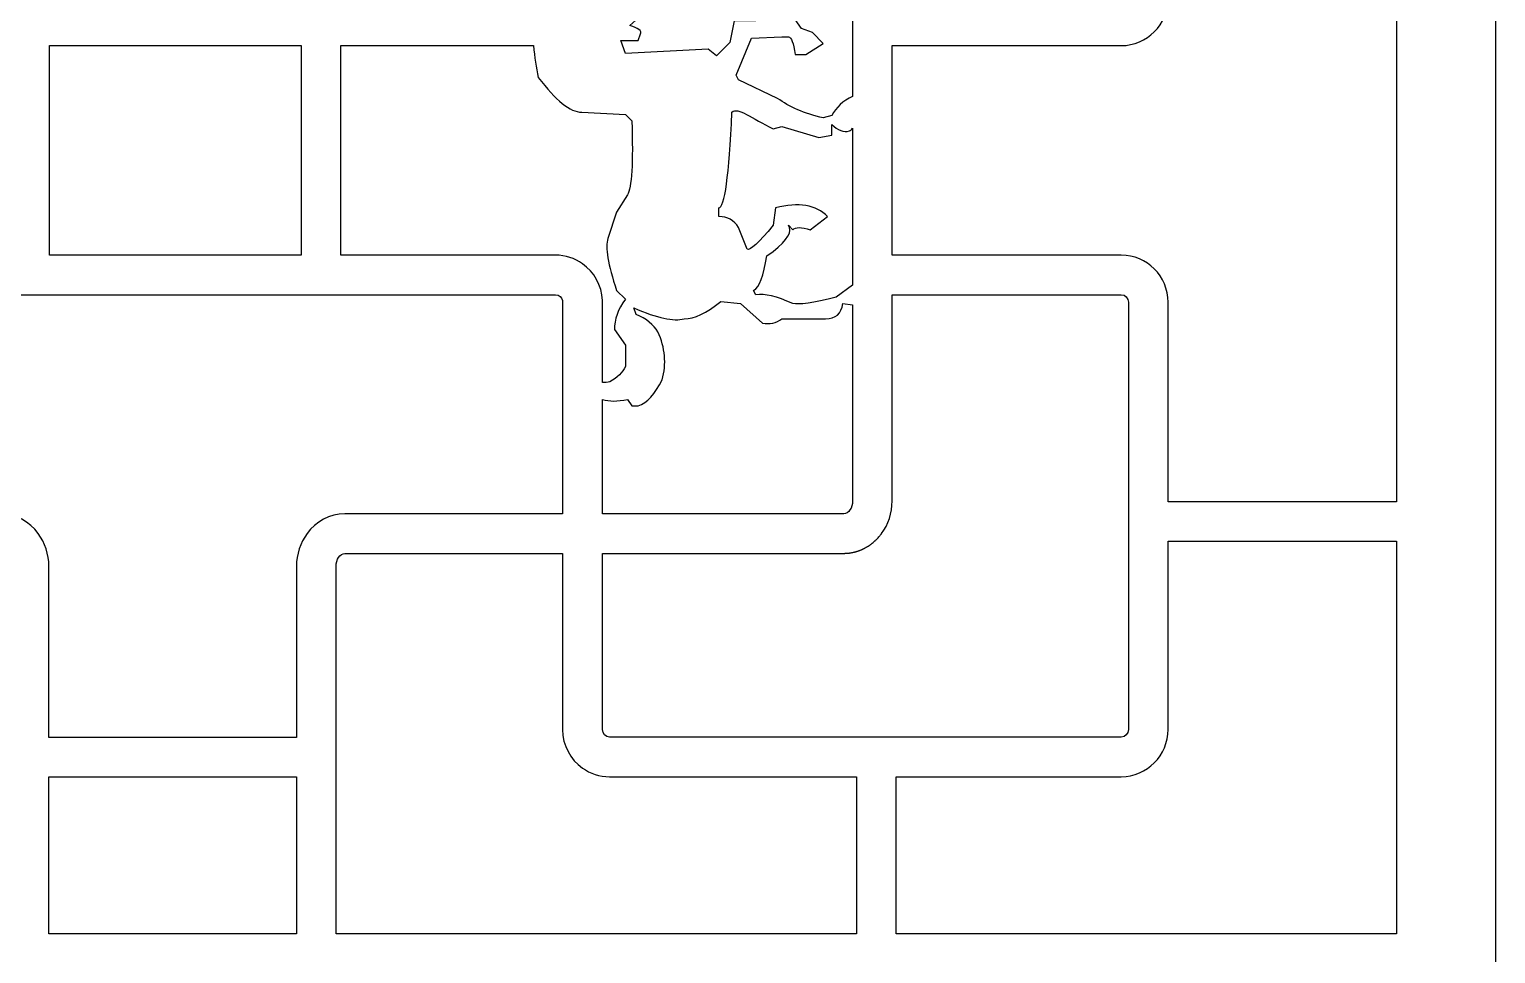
# Model space of a CAD drawing. Header units: centimetres. Extents: x -9.6 to 1.4, y -6.1 to 11.9.
# Drawn here: x -1.2 to 1.449, y 5.876 to 7.547 of the extents above; entities that cross this region are included whole.
import ezdxf

# ---------------------------------------------------------------- set-up
doc = ezdxf.new("R2010")
doc.units = ezdxf.units.CM
doc.header["$MEASUREMENT"] = 0
doc.layers.add('layer 1', color=7, linetype='Continuous')

msp = doc.modelspace()

# ---------------------------------------------------------------- linework, layer by layer
at = {"layer": 'layer 1', "color": 242}
for points, knots in [([(-3.3283, -6.05124), (-3.3283, -6.05124), (-3.3283, 11.92325), (-3.3283, 11.92325), (-3.3283, 11.92325), (-3.3283, 11.92325), (1.44897, 11.92325), (1.44897, 11.92325), (1.44897, 11.92325), (1.44897, 11.92325), (1.44897, -6.05124), (1.44897, -6.05124), (1.44897, -6.05124), (1.44897, -6.05124), (-3.3283, -6.05124), (-3.3283, -6.05124)], [0, 0, 0, 0, 0.2, 0.2, 0.2, 0.2, 0.4, 0.4, 0.4, 0.4, 0.6, 0.6, 0.6, 0.6, 1, 1, 1, 1]), ([(-0.16574, 7.59049), (-0.16574, 7.59049), (-0.1275, 7.59371), (-0.1275, 7.59371), (-0.1275, 7.59371), (-0.1275, 7.59371), (-0.09219, 7.58575), (-0.09219, 7.58575), (-0.09219, 7.58575), (-0.09219, 7.58575), (-0.08808, 7.57792), (-0.08808, 7.57792), (-0.08808, 7.57792), (-0.08808, 7.57792), (-0.11556, 7.55417), (-0.11556, 7.55417), (-0.11556, 7.55417), (-0.10002, 7.54916), (-0.09348, 7.54402), (-0.09591, 7.53876), (-0.09591, 7.53876), (-0.09591, 7.53876), (-0.10015, 7.52669), (-0.10015, 7.52669), (-0.10015, 7.52669), (-0.10015, 7.52669), (-0.13135, 7.52669), (-0.13135, 7.52669), (-0.13135, 7.52669), (-0.13135, 7.52669), (-0.12339, 7.50332), (-0.12339, 7.50332), (-0.12339, 7.50332), (-0.12339, 7.50332), (0.02594, 7.51128), (0.02594, 7.51128), (0.02594, 7.51128), (0.02594, 7.51128), (0.04134, 7.49921), (0.04134, 7.49921), (0.04134, 7.49921), (0.04134, 7.49921), (0.0651, 7.52297), (0.0651, 7.52297), (0.0651, 7.52297), (0.0651, 7.52297), (0.07293, 7.56213), (0.07293, 7.56213), (0.07293, 7.56213), (0.07293, 7.56213), (0.11248, 7.56213), (0.11248, 7.56213), (0.11248, 7.56213), (0.11248, 7.56213), (0.1831, 7.56451), (0.1831, 7.56451), (0.1831, 7.56451), (0.1831, 7.56451), (0.19478, 7.54871), (0.19478, 7.54871), (0.19478, 7.54871), (0.19478, 7.54871), (0.21443, 7.54114), (0.21443, 7.54114), (0.21443, 7.54114), (0.21443, 7.54114), (0.23394, 7.52124), (0.23394, 7.52124), (0.23394, 7.52124), (0.23394, 7.52124), (0.20274, 7.50159), (0.20274, 7.50159), (0.20274, 7.50159), (0.20274, 7.50159), (0.1831, 7.50159), (0.1831, 7.50159), (0.1831, 7.50159), (0.1804, 7.52265), (0.17642, 7.53318), (0.17115, 7.53318), (0.17115, 7.53318), (0.17115, 7.53318), (0.15947, 7.53318), (0.15947, 7.53318), (0.15947, 7.53318), (0.15947, 7.53318), (0.10452, 7.5308), (0.10452, 7.5308), (0.10452, 7.5308), (0.10452, 7.5308), (0.07704, 7.4639), (0.07704, 7.4639), (0.07704, 7.4639), (0.07704, 7.4639), (0.08089, 7.45594), (0.08089, 7.45594), (0.08089, 7.45594), (0.08089, 7.45594), (0.15151, 7.42224), (0.15151, 7.42224), (0.15151, 7.42224), (0.17257, 7.4067), (0.20004, 7.39489), (0.23394, 7.38693), (0.23394, 7.38693), (0.23394, 7.38693), (0.24973, 7.39103), (0.24973, 7.39103), (0.24973, 7.39103), (0.25748, 7.40616), (0.26982, 7.41763), (0.28697, 7.42545), (0.28697, 7.42545), (0.28697, 7.42545), (0.28697, 7.92558), (0.28697, 7.92558), (0.28697, 7.92558), (0.28697, 7.9384), (0.27992, 7.94889), (0.27131, 7.94889), (0.27131, 7.94889), (0.27131, 7.94889), (-0.16485, 7.94889), (-0.16485, 7.94889), (-0.16485, 7.94889), (-0.16485, 7.94889), (-0.16485, 7.78282), (-0.16485, 7.78282), (-0.16485, 7.78282), (-0.16485, 7.78282), (-0.1649, 7.78282), (-0.1649, 7.78282), (-0.1649, 7.78282), (-0.1649, 7.78282), (-0.1649, 7.60291), (-0.1649, 7.60291), (-0.1649, 7.60291), (-0.1649, 7.60191), (-0.16492, 7.60091), (-0.16496, 7.59992), (-0.16496, 7.59992), (-0.16496, 7.59992), (-0.1649, 7.59966), (-0.1649, 7.59966), (-0.1649, 7.59966), (-0.16502, 7.59656), (-0.1653, 7.5935), (-0.16574, 7.59049)], [0, 0, 0, 0, 0.0263158, 0.0263158, 0.0263158, 0.0263158, 0.0526316, 0.0526316, 0.0526316, 0.0526316, 0.0789474, 0.0789474, 0.0789474, 0.0789474, 0.1052632, 0.1052632, 0.1052632, 0.1052632, 0.1315789, 0.1315789, 0.1315789, 0.1315789, 0.1578947, 0.1578947, 0.1578947, 0.1578947, 0.1842105, 0.1842105, 0.1842105, 0.1842105, 0.2105263, 0.2105263, 0.2105263, 0.2105263, 0.2368421, 0.2368421, 0.2368421, 0.2368421, 0.2631579, 0.2631579, 0.2631579, 0.2631579, 0.2894737, 0.2894737, 0.2894737, 0.2894737, 0.3157895, 0.3157895, 0.3157895, 0.3157895, 0.3421053, 0.3421053, 0.3421053, 0.3421053, 0.3684211, 0.3684211, 0.3684211, 0.3684211, 0.3947368, 0.3947368, 0.3947368, 0.3947368, 0.4210526, 0.4210526, 0.4210526, 0.4210526, 0.4473684, 0.4473684, 0.4473684, 0.4473684, 0.4736842, 0.4736842, 0.4736842, 0.4736842, 0.5, 0.5, 0.5, 0.5, 0.5263158, 0.5263158, 0.5263158, 0.5263158, 0.5526316, 0.5526316, 0.5526316, 0.5526316, 0.5789474, 0.5789474, 0.5789474, 0.5789474, 0.6052632, 0.6052632, 0.6052632, 0.6052632, 0.6315789, 0.6315789, 0.6315789, 0.6315789, 0.6578947, 0.6578947, 0.6578947, 0.6578947, 0.6842105, 0.6842105, 0.6842105, 0.6842105, 0.7105263, 0.7105263, 0.7105263, 0.7105263, 0.7368421, 0.7368421, 0.7368421, 0.7368421, 0.7631579, 0.7631579, 0.7631579, 0.7631579, 0.7894737, 0.7894737, 0.7894737, 0.7894737, 0.8157895, 0.8157895, 0.8157895, 0.8157895, 0.8421053, 0.8421053, 0.8421053, 0.8421053, 0.8684211, 0.8684211, 0.8684211, 0.8684211, 0.8947368, 0.8947368, 0.8947368, 0.8947368, 0.9210526, 0.9210526, 0.9210526, 0.9210526, 0.9473684, 0.9473684, 0.9473684, 0.9473684, 1, 1, 1, 1]), ([(1.26983, 7.95083), (1.26983, 7.95083), (0.85706, 7.95083), (0.85706, 7.95083), (0.85706, 7.95083), (0.85706, 7.95083), (0.85706, 7.60291), (0.85706, 7.60291), (0.85706, 7.60291), (0.85706, 7.55597), (0.81902, 7.51757), (0.77251, 7.51757), (0.77251, 7.51757), (0.77251, 7.51757), (0.35863, 7.51757), (0.35863, 7.51757), (0.35863, 7.51757), (0.35863, 7.51757), (0.35863, 7.13891), (0.35863, 7.13891), (0.35863, 7.13891), (0.35863, 7.13891), (0.77251, 7.13891), (0.77251, 7.13891), (0.77251, 7.13891), (0.81901, 7.13891), (0.85706, 7.10051), (0.85706, 7.05358), (0.85706, 7.05358), (0.85706, 7.05358), (0.85706, 6.69314), (0.85706, 6.69314), (0.85706, 6.69314), (0.85706, 6.69314), (1.26983, 6.69314), (1.26983, 6.69314), (1.26983, 6.69314), (1.26983, 6.69314), (1.26983, 7.95083), (1.26983, 7.95083)], [0, 0, 0, 0, 0.0909091, 0.0909091, 0.0909091, 0.0909091, 0.1818182, 0.1818182, 0.1818182, 0.1818182, 0.2727273, 0.2727273, 0.2727273, 0.2727273, 0.3636364, 0.3636364, 0.3636364, 0.3636364, 0.4545455, 0.4545455, 0.4545455, 0.4545455, 0.5454545, 0.5454545, 0.5454545, 0.5454545, 0.6363636, 0.6363636, 0.6363636, 0.6363636, 0.7272727, 0.7272727, 0.7272727, 0.7272727, 0.8181818, 0.8181818, 0.8181818, 0.8181818, 1, 1, 1, 1]), ([(-1.16395, 7.51757), (-1.16395, 7.51757), (-1.16395, 7.13891), (-1.16395, 7.13891), (-1.16395, 7.13891), (-1.16395, 7.13891), (-0.70898, 7.13891), (-0.70898, 7.13891), (-0.70898, 7.13891), (-0.70898, 7.13891), (-0.70898, 7.51757), (-0.70898, 7.51757), (-0.70898, 7.51757), (-0.70898, 7.51757), (-1.16395, 7.51757), (-1.16395, 7.51757)], [0, 0, 0, 0, 0.2, 0.2, 0.2, 0.2, 0.4, 0.4, 0.4, 0.4, 0.6, 0.6, 0.6, 0.6, 1, 1, 1, 1]), ([(-0.1649, 6.9084), (-0.16055, 6.90809), (-0.156, 6.90853), (-0.15125, 6.90973), (-0.15125, 6.90973), (-0.1379, 6.91757), (-0.12866, 6.92668), (-0.12339, 6.93721), (-0.12339, 6.93721), (-0.12339, 6.93721), (-0.12339, 6.97637), (-0.12339, 6.97637), (-0.12339, 6.97637), (-0.12339, 6.97637), (-0.14329, 7.00424), (-0.14329, 7.00424), (-0.14329, 7.00424), (-0.14329, 7.02247), (-0.13674, 7.04083), (-0.12339, 7.05919), (-0.12339, 7.05919), (-0.12339, 7.05919), (-0.13918, 7.07498), (-0.13918, 7.07498), (-0.13918, 7.07498), (-0.15498, 7.12211), (-0.16024, 7.15343), (-0.15498, 7.16897), (-0.15498, 7.16897), (-0.15498, 7.16897), (-0.13918, 7.21635), (-0.13918, 7.21635), (-0.13918, 7.21635), (-0.13918, 7.21635), (-0.11967, 7.24755), (-0.11967, 7.24755), (-0.11967, 7.24755), (-0.11184, 7.2609), (-0.10927, 7.30546), (-0.11171, 7.38147), (-0.11171, 7.38147), (-0.11171, 7.38147), (-0.12339, 7.39315), (-0.12339, 7.39315), (-0.12339, 7.39315), (-0.12339, 7.39315), (-0.2021, 7.39726), (-0.2021, 7.39726), (-0.2021, 7.39726), (-0.22316, 7.39726), (-0.24935, 7.41819), (-0.28068, 7.46018), (-0.28068, 7.46018), (-0.28446, 7.47754), (-0.28737, 7.49666), (-0.28938, 7.51757), (-0.28938, 7.51757), (-0.28938, 7.51757), (-0.63733, 7.51757), (-0.63733, 7.51757), (-0.63733, 7.51757), (-0.63733, 7.51757), (-0.63733, 7.13891), (-0.63733, 7.13891), (-0.63733, 7.13891), (-0.63733, 7.13891), (-0.24945, 7.13891), (-0.24945, 7.13891), (-0.24945, 7.13891), (-0.23143, 7.13891), (-0.21468, 7.13314), (-0.20092, 7.12334), (-0.20092, 7.12334), (-0.20092, 7.12334), (-0.20088, 7.12336), (-0.20088, 7.12336), (-0.20088, 7.12336), (-0.17994, 7.10847), (-0.16593, 7.08425), (-0.1649, 7.05682), (-0.1649, 7.05682), (-0.1649, 7.05682), (-0.16496, 7.05656), (-0.16496, 7.05656), (-0.16496, 7.05656), (-0.16492, 7.05557), (-0.1649, 7.05457), (-0.1649, 7.05358), (-0.1649, 7.05358), (-0.1649, 7.05358), (-0.1649, 6.9084), (-0.1649, 6.9084)], [0, 0, 0, 0, 0.0416667, 0.0416667, 0.0416667, 0.0416667, 0.0833333, 0.0833333, 0.0833333, 0.0833333, 0.125, 0.125, 0.125, 0.125, 0.1666667, 0.1666667, 0.1666667, 0.1666667, 0.2083333, 0.2083333, 0.2083333, 0.2083333, 0.25, 0.25, 0.25, 0.25, 0.2916667, 0.2916667, 0.2916667, 0.2916667, 0.3333333, 0.3333333, 0.3333333, 0.3333333, 0.375, 0.375, 0.375, 0.375, 0.4166667, 0.4166667, 0.4166667, 0.4166667, 0.4583333, 0.4583333, 0.4583333, 0.4583333, 0.5, 0.5, 0.5, 0.5, 0.5416667, 0.5416667, 0.5416667, 0.5416667, 0.5833333, 0.5833333, 0.5833333, 0.5833333, 0.625, 0.625, 0.625, 0.625, 0.6666667, 0.6666667, 0.6666667, 0.6666667, 0.7083333, 0.7083333, 0.7083333, 0.7083333, 0.75, 0.75, 0.75, 0.75, 0.7916667, 0.7916667, 0.7916667, 0.7916667, 0.8333333, 0.8333333, 0.8333333, 0.8333333, 0.875, 0.875, 0.875, 0.875, 0.9166667, 0.9166667, 0.9166667, 0.9166667, 1, 1, 1, 1]), ([(0.28697, 7.3683), (0.28544, 7.366), (0.28357, 7.3644), (0.28132, 7.36356), (0.28132, 7.36356), (0.27116, 7.35972), (0.26026, 7.36471), (0.24973, 7.37524), (0.24973, 7.37524), (0.24973, 7.37524), (0.24973, 7.35572), (0.24973, 7.35572), (0.24973, 7.35572), (0.24973, 7.35572), (0.22637, 7.35162), (0.22637, 7.35162), (0.22637, 7.35162), (0.22637, 7.35162), (0.15947, 7.37152), (0.15947, 7.37152), (0.15947, 7.37152), (0.15947, 7.37152), (0.14368, 7.36741), (0.14368, 7.36741), (0.14368, 7.36741), (0.10426, 7.38564), (0.07948, 7.40753), (0.06921, 7.39726), (0.06921, 7.39726), (0.06394, 7.28196), (0.05598, 7.22431), (0.04545, 7.22431), (0.04545, 7.22431), (0.04545, 7.22431), (0.04545, 7.20852), (0.04545, 7.20852), (0.04545, 7.20852), (0.06125, 7.20852), (0.07306, 7.20197), (0.08089, 7.18887), (0.08089, 7.18887), (0.08089, 7.18887), (0.09668, 7.14945), (0.09668, 7.14945), (0.09668, 7.14945), (0.10195, 7.14689), (0.11761, 7.16127), (0.14368, 7.19272), (0.14368, 7.19272), (0.14368, 7.19272), (0.14779, 7.22431), (0.14779, 7.22431), (0.14779, 7.22431), (0.18964, 7.23484), (0.22097, 7.22957), (0.2419, 7.20852), (0.2419, 7.20852), (0.2419, 7.20852), (0.21057, 7.18476), (0.21057, 7.18476), (0.21057, 7.18476), (0.19478, 7.19003), (0.18425, 7.19003), (0.17899, 7.18476), (0.17899, 7.18476), (0.17899, 7.18476), (0.17115, 7.19272), (0.17115, 7.19272), (0.17115, 7.19272), (0.17911, 7.1822), (0.17, 7.1664), (0.14368, 7.1456), (0.14368, 7.1456), (0.14368, 7.1456), (0.13199, 7.13777), (0.13199, 7.13777), (0.13199, 7.13777), (0.12673, 7.10118), (0.11877, 7.08025), (0.10824, 7.07498), (0.10824, 7.07498), (0.10824, 7.07498), (0.11248, 7.06702), (0.11248, 7.06702), (0.11248, 7.06702), (0.12801, 7.06959), (0.15023, 7.06433), (0.17899, 7.05123), (0.17899, 7.05123), (0.18952, 7.04866), (0.21571, 7.05264), (0.2577, 7.06291), (0.2577, 7.06291), (0.2577, 7.06291), (0.28697, 7.08473), (0.28697, 7.08473), (0.28697, 7.08473), (0.28697, 7.08473), (0.28697, 7.3683), (0.28697, 7.3683)], [0, 0, 0, 0, 0.0384615, 0.0384615, 0.0384615, 0.0384615, 0.0769231, 0.0769231, 0.0769231, 0.0769231, 0.1153846, 0.1153846, 0.1153846, 0.1153846, 0.1538462, 0.1538462, 0.1538462, 0.1538462, 0.1923077, 0.1923077, 0.1923077, 0.1923077, 0.2307692, 0.2307692, 0.2307692, 0.2307692, 0.2692308, 0.2692308, 0.2692308, 0.2692308, 0.3076923, 0.3076923, 0.3076923, 0.3076923, 0.3461538, 0.3461538, 0.3461538, 0.3461538, 0.3846154, 0.3846154, 0.3846154, 0.3846154, 0.4230769, 0.4230769, 0.4230769, 0.4230769, 0.4615385, 0.4615385, 0.4615385, 0.4615385, 0.5, 0.5, 0.5, 0.5, 0.5384615, 0.5384615, 0.5384615, 0.5384615, 0.5769231, 0.5769231, 0.5769231, 0.5769231, 0.6153846, 0.6153846, 0.6153846, 0.6153846, 0.6538462, 0.6538462, 0.6538462, 0.6538462, 0.6923077, 0.6923077, 0.6923077, 0.6923077, 0.7307692, 0.7307692, 0.7307692, 0.7307692, 0.7692308, 0.7692308, 0.7692308, 0.7692308, 0.8076923, 0.8076923, 0.8076923, 0.8076923, 0.8461538, 0.8461538, 0.8461538, 0.8461538, 0.8846154, 0.8846154, 0.8846154, 0.8846154, 0.9230769, 0.9230769, 0.9230769, 0.9230769, 1, 1, 1, 1]), ([(-0.71775, 6.26709), (-0.71775, 6.26709), (-0.71775, 6.57594), (-0.71775, 6.57594), (-0.71775, 6.57594), (-0.71775, 6.59836), (-0.71051, 6.61903), (-0.69844, 6.63532), (-0.69844, 6.63532), (-0.69844, 6.63532), (-0.69855, 6.63546), (-0.69855, 6.63546), (-0.69855, 6.63546), (-0.68251, 6.65721), (-0.6579, 6.67119), (-0.63043, 6.67119), (-0.63043, 6.67119), (-0.63043, 6.67119), (-0.3374, 6.67119), (-0.3374, 6.67119), (-0.3374, 6.67119), (-0.3374, 6.67119), (-0.3374, 6.67139), (-0.3374, 6.67139), (-0.3374, 6.67139), (-0.3374, 6.67139), (-0.23693, 6.67139), (-0.23693, 6.67139), (-0.23693, 6.67139), (-0.23693, 6.67139), (-0.23693, 7.05358), (-0.23693, 7.05358), (-0.23693, 7.05358), (-0.23693, 7.05458), (-0.23691, 7.05557), (-0.23688, 7.05656), (-0.23688, 7.05656), (-0.23817, 7.06265), (-0.24334, 7.06725), (-0.24945, 7.06725), (-0.24945, 7.06725), (-0.24945, 7.06725), (-1.65624, 7.06725), (-1.65624, 7.06725), (-1.65624, 7.06725), (-1.66227, 7.06725), (-1.66738, 7.06279), (-1.66877, 7.05682), (-1.66877, 7.05682), (-1.66877, 7.05682), (-1.66877, 7.05682), (-1.66877, 7.05682), (-1.66877, 7.05682), (-1.66877, 7.05682), (-1.66877, 7.05681), (-1.66877, 7.05681), (-1.66877, 7.05681), (-1.66877, 7.05681), (-1.66879, 7.05672), (-1.66879, 7.05672), (-1.66879, 7.05672), (-1.66879, 7.05672), (-1.6688, 7.05667), (-1.6688, 7.05667), (-1.6688, 7.05667), (-1.6688, 7.05667), (-1.6688, 7.05665), (-1.6688, 7.05665), (-1.6688, 7.05665), (-1.6688, 7.05665), (-1.66881, 7.05662), (-1.66881, 7.05662), (-1.66881, 7.05662), (-1.66881, 7.05662), (-1.66887, 7.05632), (-1.66887, 7.05632), (-1.66887, 7.05632), (-1.66887, 7.05632), (-1.66887, 7.05632), (-1.66887, 7.05632), (-1.66887, 7.05632), (-1.66887, 7.05632), (-1.66893, 7.05603), (-1.66893, 7.05603), (-1.66893, 7.05603), (-1.66893, 7.05603), (-1.66893, 7.05599), (-1.66893, 7.05599), (-1.66893, 7.05599), (-1.66893, 7.05599), (-1.66893, 7.05598), (-1.66893, 7.05598), (-1.66893, 7.05598), (-1.66893, 7.05598), (-1.66898, 7.05568), (-1.66898, 7.05568), (-1.66898, 7.05568), (-1.66898, 7.05568), (-1.66899, 7.05565), (-1.66899, 7.05565), (-1.66899, 7.05565), (-1.66899, 7.05565), (-1.66899, 7.05563), (-1.66899, 7.05563), (-1.66899, 7.05563), (-1.66899, 7.05563), (-1.669, 7.05558), (-1.669, 7.05558), (-1.669, 7.05558), (-1.66907, 7.05504), (-1.66912, 7.05449), (-1.66913, 7.05394), (-1.66913, 7.05394), (-1.66913, 7.05394), (-1.66913, 7.05393), (-1.66913, 7.05393), (-1.66913, 7.05393), (-1.66913, 7.05393), (-1.66913, 7.05358), (-1.66913, 7.05358), (-1.66913, 7.05358), (-1.66913, 7.05358), (-1.66913, 6.83957), (-1.66913, 6.83957), (-1.66913, 6.83957), (-1.66913, 6.83957), (-1.6687, 6.83957), (-1.6687, 6.83957), (-1.6687, 6.83957), (-1.6687, 6.83957), (-1.6687, 6.67139), (-1.6687, 6.67139), (-1.6687, 6.67139), (-1.6687, 6.67139), (-1.54535, 6.67139), (-1.54535, 6.67139), (-1.54535, 6.67139), (-1.54535, 6.67139), (-1.54535, 6.67119), (-1.54535, 6.67119), (-1.54535, 6.67119), (-1.54535, 6.67119), (-1.25233, 6.67119), (-1.25233, 6.67119), (-1.25233, 6.67119), (-1.22486, 6.67119), (-1.20025, 6.65721), (-1.18421, 6.63546), (-1.18421, 6.63546), (-1.18421, 6.63546), (-1.18431, 6.63532), (-1.18431, 6.63532), (-1.18431, 6.63532), (-1.17225, 6.61903), (-1.16501, 6.59835), (-1.16501, 6.57594), (-1.16501, 6.57594), (-1.16501, 6.57594), (-1.16501, 6.26709), (-1.16501, 6.26709), (-1.16501, 6.26709), (-1.16501, 6.26709), (-0.71775, 6.26709), (-0.71775, 6.26709)], [0, 0, 0, 0, 0.0238095, 0.0238095, 0.0238095, 0.0238095, 0.047619, 0.047619, 0.047619, 0.047619, 0.0714286, 0.0714286, 0.0714286, 0.0714286, 0.0952381, 0.0952381, 0.0952381, 0.0952381, 0.1190476, 0.1190476, 0.1190476, 0.1190476, 0.1428571, 0.1428571, 0.1428571, 0.1428571, 0.1666667, 0.1666667, 0.1666667, 0.1666667, 0.1904762, 0.1904762, 0.1904762, 0.1904762, 0.2142857, 0.2142857, 0.2142857, 0.2142857, 0.2380952, 0.2380952, 0.2380952, 0.2380952, 0.2619048, 0.2619048, 0.2619048, 0.2619048, 0.2857143, 0.2857143, 0.2857143, 0.2857143, 0.3095238, 0.3095238, 0.3095238, 0.3095238, 0.3333333, 0.3333333, 0.3333333, 0.3333333, 0.3571429, 0.3571429, 0.3571429, 0.3571429, 0.3809524, 0.3809524, 0.3809524, 0.3809524, 0.4047619, 0.4047619, 0.4047619, 0.4047619, 0.4285714, 0.4285714, 0.4285714, 0.4285714, 0.452381, 0.452381, 0.452381, 0.452381, 0.4761905, 0.4761905, 0.4761905, 0.4761905, 0.5, 0.5, 0.5, 0.5, 0.5238095, 0.5238095, 0.5238095, 0.5238095, 0.547619, 0.547619, 0.547619, 0.547619, 0.5714286, 0.5714286, 0.5714286, 0.5714286, 0.5952381, 0.5952381, 0.5952381, 0.5952381, 0.6190476, 0.6190476, 0.6190476, 0.6190476, 0.6428571, 0.6428571, 0.6428571, 0.6428571, 0.6666667, 0.6666667, 0.6666667, 0.6666667, 0.6904762, 0.6904762, 0.6904762, 0.6904762, 0.7142857, 0.7142857, 0.7142857, 0.7142857, 0.7380952, 0.7380952, 0.7380952, 0.7380952, 0.7619048, 0.7619048, 0.7619048, 0.7619048, 0.7857143, 0.7857143, 0.7857143, 0.7857143, 0.8095238, 0.8095238, 0.8095238, 0.8095238, 0.8333333, 0.8333333, 0.8333333, 0.8333333, 0.8571429, 0.8571429, 0.8571429, 0.8571429, 0.8809524, 0.8809524, 0.8809524, 0.8809524, 0.9047619, 0.9047619, 0.9047619, 0.9047619, 0.9285714, 0.9285714, 0.9285714, 0.9285714, 0.952381, 0.952381, 0.952381, 0.952381, 1, 1, 1, 1]), ([(0.28697, 7.04888), (0.28697, 7.04888), (0.26964, 7.05123), (0.26964, 7.05123), (0.26964, 7.05123), (0.26694, 7.03287), (0.25641, 7.02375), (0.23805, 7.02375), (0.23805, 7.02375), (0.23805, 7.02375), (0.15947, 7.02375), (0.15947, 7.02375), (0.15947, 7.02375), (0.14894, 7.01605), (0.13713, 7.01335), (0.12416, 7.01592), (0.12416, 7.01592), (0.12416, 7.01592), (0.08461, 7.05123), (0.08461, 7.05123), (0.08461, 7.05123), (0.08461, 7.05123), (0.04931, 7.05495), (0.04931, 7.05495), (0.04931, 7.05495), (0.02311, 7.03415), (0.00103, 7.02375), (-0.01733, 7.02375), (-0.01733, 7.02375), (-0.0357, 7.01849), (-0.06587, 7.02504), (-0.10798, 7.04327), (-0.10798, 7.04327), (-0.10798, 7.04327), (-0.10387, 7.03171), (-0.10387, 7.03171), (-0.10387, 7.03171), (-0.08551, 7.02362), (-0.07255, 7.01309), (-0.06471, 7.00013), (-0.06471, 7.00013), (-0.05149, 6.97124), (-0.04879, 6.94235), (-0.05688, 6.91359), (-0.05688, 6.91359), (-0.06985, 6.88752), (-0.08436, 6.87186), (-0.10015, 6.86659), (-0.10015, 6.86659), (-0.10015, 6.86659), (-0.11171, 6.86659), (-0.11171, 6.86659), (-0.11171, 6.86659), (-0.11171, 6.86659), (-0.11967, 6.87815), (-0.11967, 6.87815), (-0.11967, 6.87815), (-0.13759, 6.87414), (-0.15266, 6.87414), (-0.1649, 6.87812), (-0.1649, 6.87812), (-0.1649, 6.87812), (-0.1649, 6.87366), (-0.1649, 6.87366), (-0.1649, 6.87366), (-0.1649, 6.87366), (-0.16485, 6.87366), (-0.16485, 6.87366), (-0.16485, 6.87366), (-0.16485, 6.87366), (-0.16485, 6.67139), (-0.16485, 6.67139), (-0.16485, 6.67139), (-0.16485, 6.67139), (0.27131, 6.67139), (0.27131, 6.67139), (0.27131, 6.67139), (0.27992, 6.67139), (0.28697, 6.68188), (0.28697, 6.69471), (0.28697, 6.69471), (0.28697, 6.69471), (0.28697, 7.04888), (0.28697, 7.04888)], [0, 0, 0, 0, 0.0454545, 0.0454545, 0.0454545, 0.0454545, 0.0909091, 0.0909091, 0.0909091, 0.0909091, 0.1363636, 0.1363636, 0.1363636, 0.1363636, 0.1818182, 0.1818182, 0.1818182, 0.1818182, 0.2272727, 0.2272727, 0.2272727, 0.2272727, 0.2727273, 0.2727273, 0.2727273, 0.2727273, 0.3181818, 0.3181818, 0.3181818, 0.3181818, 0.3636364, 0.3636364, 0.3636364, 0.3636364, 0.4090909, 0.4090909, 0.4090909, 0.4090909, 0.4545455, 0.4545455, 0.4545455, 0.4545455, 0.5, 0.5, 0.5, 0.5, 0.5454545, 0.5454545, 0.5454545, 0.5454545, 0.5909091, 0.5909091, 0.5909091, 0.5909091, 0.6363636, 0.6363636, 0.6363636, 0.6363636, 0.6818182, 0.6818182, 0.6818182, 0.6818182, 0.7272727, 0.7272727, 0.7272727, 0.7272727, 0.7727273, 0.7727273, 0.7727273, 0.7727273, 0.8181818, 0.8181818, 0.8181818, 0.8181818, 0.8636364, 0.8636364, 0.8636364, 0.8636364, 0.9090909, 0.9090909, 0.9090909, 0.9090909, 1, 1, 1, 1]), ([(-0.16485, 6.59925), (-0.16485, 6.59925), (-0.16485, 6.28132), (-0.16485, 6.28132), (-0.16485, 6.28132), (-0.16485, 6.2738), (-0.15904, 6.26764), (-0.15195, 6.26764), (-0.15195, 6.26764), (-0.15195, 6.26764), (0.77251, 6.26764), (0.77251, 6.26764), (0.77251, 6.26764), (0.7796, 6.26764), (0.7854, 6.27379), (0.7854, 6.28132), (0.7854, 6.28132), (0.7854, 6.28132), (0.7854, 7.05358), (0.7854, 7.05358), (0.7854, 7.05358), (0.7854, 7.0611), (0.7796, 7.06725), (0.77251, 7.06725), (0.77251, 7.06725), (0.77251, 7.06725), (0.35863, 7.06725), (0.35863, 7.06725), (0.35863, 7.06725), (0.35863, 7.06725), (0.35863, 6.69471), (0.35863, 6.69471), (0.35863, 6.69471), (0.35863, 6.67235), (0.35142, 6.65174), (0.33942, 6.63546), (0.33942, 6.63546), (0.33942, 6.63546), (0.33942, 6.63546), (0.33942, 6.63546), (0.33942, 6.63546), (0.33942, 6.63546), (0.33923, 6.6352), (0.33923, 6.6352), (0.33923, 6.6352), (0.33882, 6.63465), (0.3384, 6.6341), (0.33798, 6.63356), (0.33798, 6.63356), (0.33798, 6.63356), (0.33782, 6.63336), (0.33782, 6.63336), (0.33782, 6.63336), (0.33733, 6.63273), (0.33683, 6.6321), (0.33632, 6.63148), (0.33632, 6.63148), (0.33632, 6.63148), (0.33632, 6.63148), (0.33632, 6.63148), (0.33632, 6.63148), (0.33418, 6.62888), (0.33192, 6.62642), (0.32954, 6.62409), (0.32954, 6.62409), (0.32954, 6.62409), (0.32952, 6.62408), (0.32952, 6.62408), (0.32952, 6.62408), (0.32898, 6.62355), (0.32844, 6.62303), (0.32789, 6.62252), (0.32789, 6.62252), (0.32789, 6.62252), (0.32741, 6.62208), (0.32741, 6.62208), (0.32741, 6.62208), (0.32702, 6.62173), (0.32663, 6.62137), (0.32623, 6.62102), (0.32623, 6.62102), (0.32623, 6.62102), (0.32559, 6.62045), (0.32559, 6.62045), (0.32559, 6.62045), (0.32527, 6.62018), (0.32495, 6.61991), (0.32463, 6.61964), (0.32463, 6.61964), (0.32436, 6.61941), (0.3241, 6.61919), (0.32383, 6.61897), (0.32383, 6.61897), (0.3236, 6.61878), (0.32336, 6.61859), (0.32313, 6.6184), (0.32313, 6.6184), (0.32276, 6.6181), (0.32238, 6.6178), (0.32201, 6.61751), (0.32201, 6.61751), (0.32178, 6.61733), (0.32155, 6.61715), (0.32132, 6.61698), (0.32132, 6.61698), (0.32132, 6.61698), (0.32065, 6.61647), (0.32065, 6.61647), (0.32065, 6.61647), (0.32024, 6.61617), (0.31984, 6.61587), (0.31943, 6.61557), (0.31943, 6.61557), (0.31943, 6.61557), (0.31876, 6.61509), (0.31876, 6.61509), (0.31876, 6.61509), (0.31876, 6.61509), (0.31809, 6.61462), (0.31809, 6.61462), (0.31809, 6.61462), (0.3177, 6.61434), (0.3173, 6.61407), (0.3169, 6.61381), (0.3169, 6.61381), (0.31665, 6.61364), (0.3164, 6.61347), (0.31615, 6.61331), (0.31615, 6.61331), (0.31575, 6.61305), (0.31534, 6.61278), (0.31494, 6.61253), (0.31494, 6.61253), (0.31494, 6.61253), (0.3143, 6.61213), (0.3143, 6.61213), (0.3143, 6.61213), (0.31397, 6.61193), (0.31364, 6.61173), (0.31331, 6.61153), (0.31331, 6.61153), (0.31301, 6.61134), (0.3127, 6.61116), (0.31239, 6.61098), (0.31239, 6.61098), (0.31203, 6.61077), (0.31166, 6.61056), (0.3113, 6.61035), (0.3113, 6.61035), (0.3113, 6.61035), (0.3108, 6.61007), (0.3108, 6.61007), (0.3108, 6.61007), (0.31032, 6.6098), (0.30982, 6.60954), (0.30933, 6.60927), (0.30933, 6.60927), (0.30933, 6.60927), (0.3088, 6.609), (0.3088, 6.609), (0.3088, 6.609), (0.30833, 6.60875), (0.30785, 6.60851), (0.30738, 6.60827), (0.30738, 6.60827), (0.30716, 6.60816), (0.30694, 6.60806), (0.30673, 6.60795), (0.30673, 6.60795), (0.30637, 6.60778), (0.30602, 6.60761), (0.30566, 6.60744), (0.30566, 6.60744), (0.30537, 6.6073), (0.30508, 6.60717), (0.30479, 6.60704), (0.30479, 6.60704), (0.30439, 6.60686), (0.304, 6.60668), (0.3036, 6.60651), (0.3036, 6.60651), (0.3036, 6.60651), (0.30308, 6.60628), (0.30308, 6.60628), (0.30308, 6.60628), (0.30257, 6.60606), (0.30205, 6.60585), (0.30154, 6.60564), (0.30154, 6.60564), (0.30154, 6.60564), (0.30101, 6.60543), (0.30101, 6.60543), (0.30101, 6.60543), (0.30048, 6.60522), (0.29993, 6.60501), (0.29939, 6.6048), (0.29939, 6.6048), (0.29939, 6.6048), (0.29896, 6.60465), (0.29896, 6.60465), (0.29896, 6.60465), (0.29848, 6.60447), (0.29801, 6.6043), (0.29753, 6.60414), (0.29753, 6.60414), (0.29753, 6.60414), (0.29687, 6.60391), (0.29687, 6.60391), (0.29687, 6.60391), (0.29638, 6.60375), (0.29589, 6.60359), (0.29539, 6.60343), (0.29539, 6.60343), (0.29539, 6.60343), (0.29501, 6.60331), (0.29501, 6.60331), (0.29501, 6.60331), (0.29444, 6.60314), (0.29387, 6.60297), (0.29329, 6.6028), (0.29329, 6.6028), (0.29329, 6.6028), (0.29285, 6.60268), (0.29285, 6.60268), (0.29285, 6.60268), (0.29226, 6.60251), (0.29167, 6.60236), (0.29107, 6.6022), (0.29107, 6.6022), (0.29107, 6.6022), (0.29074, 6.60212), (0.29074, 6.60212), (0.29074, 6.60212), (0.29018, 6.60198), (0.28962, 6.60185), (0.28905, 6.60172), (0.28905, 6.60172), (0.28905, 6.60172), (0.28862, 6.60162), (0.28862, 6.60162), (0.28862, 6.60162), (0.28808, 6.6015), (0.28753, 6.60139), (0.28698, 6.60128), (0.28698, 6.60128), (0.28698, 6.60128), (0.28658, 6.6012), (0.28658, 6.6012), (0.28658, 6.6012), (0.28598, 6.60108), (0.28538, 6.60098), (0.28478, 6.60087), (0.28478, 6.60087), (0.28478, 6.60087), (0.28437, 6.6008), (0.28437, 6.6008), (0.28437, 6.6008), (0.28374, 6.6007), (0.28312, 6.6006), (0.28249, 6.60052), (0.28249, 6.60052), (0.28249, 6.60052), (0.28223, 6.60048), (0.28223, 6.60048), (0.28223, 6.60048), (0.28157, 6.60039), (0.28091, 6.6003), (0.28025, 6.60023), (0.28025, 6.60023), (0.28025, 6.60023), (0.28021, 6.60023), (0.28021, 6.60023), (0.28021, 6.60023), (0.28021, 6.60023), (0.2802, 6.60023), (0.2802, 6.60023), (0.2802, 6.60023), (0.2802, 6.60023), (0.28014, 6.60022), (0.28014, 6.60022), (0.28014, 6.60022), (0.27951, 6.60015), (0.27887, 6.60009), (0.27824, 6.60003), (0.27824, 6.60003), (0.27824, 6.60003), (0.27786, 6.6), (0.27786, 6.6), (0.27786, 6.6), (0.27724, 6.59995), (0.27661, 6.59991), (0.27598, 6.59987), (0.27598, 6.59987), (0.27598, 6.59987), (0.27558, 6.59985), (0.27558, 6.59985), (0.27558, 6.59985), (0.27494, 6.59981), (0.2743, 6.59979), (0.27366, 6.59977), (0.27366, 6.59977), (0.27366, 6.59977), (0.27336, 6.59976), (0.27336, 6.59976), (0.27336, 6.59976), (0.27268, 6.59974), (0.27199, 6.59973), (0.27131, 6.59973), (0.27131, 6.59973), (0.27131, 6.59973), (-0.14652, 6.59973), (-0.14652, 6.59973), (-0.14652, 6.59973), (-0.14652, 6.59973), (-0.14652, 6.59925), (-0.14652, 6.59925), (-0.14652, 6.59925), (-0.14652, 6.59925), (-0.16485, 6.59925), (-0.16485, 6.59925)], [0, 0, 0, 0, 0.0123457, 0.0123457, 0.0123457, 0.0123457, 0.0246914, 0.0246914, 0.0246914, 0.0246914, 0.037037, 0.037037, 0.037037, 0.037037, 0.0493827, 0.0493827, 0.0493827, 0.0493827, 0.0617284, 0.0617284, 0.0617284, 0.0617284, 0.0740741, 0.0740741, 0.0740741, 0.0740741, 0.0864198, 0.0864198, 0.0864198, 0.0864198, 0.0987654, 0.0987654, 0.0987654, 0.0987654, 0.1111111, 0.1111111, 0.1111111, 0.1111111, 0.1234568, 0.1234568, 0.1234568, 0.1234568, 0.1358025, 0.1358025, 0.1358025, 0.1358025, 0.1481481, 0.1481481, 0.1481481, 0.1481481, 0.1604938, 0.1604938, 0.1604938, 0.1604938, 0.1728395, 0.1728395, 0.1728395, 0.1728395, 0.1851852, 0.1851852, 0.1851852, 0.1851852, 0.1975309, 0.1975309, 0.1975309, 0.1975309, 0.2098765, 0.2098765, 0.2098765, 0.2098765, 0.2222222, 0.2222222, 0.2222222, 0.2222222, 0.2345679, 0.2345679, 0.2345679, 0.2345679, 0.2469136, 0.2469136, 0.2469136, 0.2469136, 0.2592593, 0.2592593, 0.2592593, 0.2592593, 0.2716049, 0.2716049, 0.2716049, 0.2716049, 0.2839506, 0.2839506, 0.2839506, 0.2839506, 0.2962963, 0.2962963, 0.2962963, 0.2962963, 0.308642, 0.308642, 0.308642, 0.308642, 0.3209877, 0.3209877, 0.3209877, 0.3209877, 0.3333333, 0.3333333, 0.3333333, 0.3333333, 0.345679, 0.345679, 0.345679, 0.345679, 0.3580247, 0.3580247, 0.3580247, 0.3580247, 0.3703704, 0.3703704, 0.3703704, 0.3703704, 0.382716, 0.382716, 0.382716, 0.382716, 0.3950617, 0.3950617, 0.3950617, 0.3950617, 0.4074074, 0.4074074, 0.4074074, 0.4074074, 0.4197531, 0.4197531, 0.4197531, 0.4197531, 0.4320988, 0.4320988, 0.4320988, 0.4320988, 0.4444444, 0.4444444, 0.4444444, 0.4444444, 0.4567901, 0.4567901, 0.4567901, 0.4567901, 0.4691358, 0.4691358, 0.4691358, 0.4691358, 0.4814815, 0.4814815, 0.4814815, 0.4814815, 0.4938272, 0.4938272, 0.4938272, 0.4938272, 0.5061728, 0.5061728, 0.5061728, 0.5061728, 0.5185185, 0.5185185, 0.5185185, 0.5185185, 0.5308642, 0.5308642, 0.5308642, 0.5308642, 0.5432099, 0.5432099, 0.5432099, 0.5432099, 0.5555556, 0.5555556, 0.5555556, 0.5555556, 0.5679012, 0.5679012, 0.5679012, 0.5679012, 0.5802469, 0.5802469, 0.5802469, 0.5802469, 0.5925926, 0.5925926, 0.5925926, 0.5925926, 0.6049383, 0.6049383, 0.6049383, 0.6049383, 0.617284, 0.617284, 0.617284, 0.617284, 0.6296296, 0.6296296, 0.6296296, 0.6296296, 0.6419753, 0.6419753, 0.6419753, 0.6419753, 0.654321, 0.654321, 0.654321, 0.654321, 0.6666667, 0.6666667, 0.6666667, 0.6666667, 0.6790123, 0.6790123, 0.6790123, 0.6790123, 0.691358, 0.691358, 0.691358, 0.691358, 0.7037037, 0.7037037, 0.7037037, 0.7037037, 0.7160494, 0.7160494, 0.7160494, 0.7160494, 0.7283951, 0.7283951, 0.7283951, 0.7283951, 0.7407407, 0.7407407, 0.7407407, 0.7407407, 0.7530864, 0.7530864, 0.7530864, 0.7530864, 0.7654321, 0.7654321, 0.7654321, 0.7654321, 0.7777778, 0.7777778, 0.7777778, 0.7777778, 0.7901235, 0.7901235, 0.7901235, 0.7901235, 0.8024691, 0.8024691, 0.8024691, 0.8024691, 0.8148148, 0.8148148, 0.8148148, 0.8148148, 0.8271605, 0.8271605, 0.8271605, 0.8271605, 0.8395062, 0.8395062, 0.8395062, 0.8395062, 0.8518519, 0.8518519, 0.8518519, 0.8518519, 0.8641975, 0.8641975, 0.8641975, 0.8641975, 0.8765432, 0.8765432, 0.8765432, 0.8765432, 0.8888889, 0.8888889, 0.8888889, 0.8888889, 0.9012346, 0.9012346, 0.9012346, 0.9012346, 0.9135802, 0.9135802, 0.9135802, 0.9135802, 0.9259259, 0.9259259, 0.9259259, 0.9259259, 0.9382716, 0.9382716, 0.9382716, 0.9382716, 0.9506173, 0.9506173, 0.9506173, 0.9506173, 0.962963, 0.962963, 0.962963, 0.962963, 0.9753086, 0.9753086, 0.9753086, 0.9753086, 1, 1, 1, 1]), ([(-0.64609, 5.91185), (-0.64609, 5.91185), (0.29396, 5.91185), (0.29396, 5.91185), (0.29396, 5.91185), (0.29396, 5.91185), (0.29396, 6.19598), (0.29396, 6.19598), (0.29396, 6.19598), (0.29396, 6.19598), (-0.15195, 6.19598), (-0.15195, 6.19598), (-0.15195, 6.19598), (-0.17006, 6.19598), (-0.18688, 6.2018), (-0.20067, 6.21168), (-0.20067, 6.21168), (-0.20067, 6.21168), (-0.20088, 6.21153), (-0.20088, 6.21153), (-0.20088, 6.21153), (-0.22264, 6.22701), (-0.23693, 6.25256), (-0.23693, 6.28132), (-0.23693, 6.28132), (-0.23693, 6.28132), (-0.23693, 6.59925), (-0.23693, 6.59925), (-0.23693, 6.59925), (-0.23693, 6.59925), (-0.63043, 6.59925), (-0.63043, 6.59925), (-0.63043, 6.59925), (-0.63904, 6.59925), (-0.64609, 6.58875), (-0.64609, 6.57594), (-0.64609, 6.57594), (-0.64609, 6.57594), (-0.64609, 5.91185), (-0.64609, 5.91185)], [0, 0, 0, 0, 0.0909091, 0.0909091, 0.0909091, 0.0909091, 0.1818182, 0.1818182, 0.1818182, 0.1818182, 0.2727273, 0.2727273, 0.2727273, 0.2727273, 0.3636364, 0.3636364, 0.3636364, 0.3636364, 0.4545455, 0.4545455, 0.4545455, 0.4545455, 0.5454545, 0.5454545, 0.5454545, 0.5454545, 0.6363636, 0.6363636, 0.6363636, 0.6363636, 0.7272727, 0.7272727, 0.7272727, 0.7272727, 0.8181818, 0.8181818, 0.8181818, 0.8181818, 1, 1, 1, 1]), ([(1.26983, 6.62148), (1.26983, 6.62148), (0.85706, 6.62148), (0.85706, 6.62148), (0.85706, 6.62148), (0.85706, 6.62148), (0.85706, 6.28132), (0.85706, 6.28132), (0.85706, 6.28132), (0.85706, 6.23439), (0.81902, 6.19598), (0.77251, 6.19598), (0.77251, 6.19598), (0.77251, 6.19598), (0.36562, 6.19598), (0.36562, 6.19598), (0.36562, 6.19598), (0.36562, 6.19598), (0.36562, 5.91185), (0.36562, 5.91185), (0.36562, 5.91185), (0.36562, 5.91185), (1.26983, 5.91185), (1.26983, 5.91185), (1.26983, 5.91185), (1.26983, 5.91185), (1.26983, 6.62148), (1.26983, 6.62148)], [0, 0, 0, 0, 0.125, 0.125, 0.125, 0.125, 0.25, 0.25, 0.25, 0.25, 0.375, 0.375, 0.375, 0.375, 0.5, 0.5, 0.5, 0.5, 0.625, 0.625, 0.625, 0.625, 0.75, 0.75, 0.75, 0.75, 1, 1, 1, 1]), ([(-1.16501, 5.91185), (-1.16501, 5.91185), (-0.71775, 5.91185), (-0.71775, 5.91185), (-0.71775, 5.91185), (-0.71775, 5.91185), (-0.71775, 6.19543), (-0.71775, 6.19543), (-0.71775, 6.19543), (-0.71775, 6.19543), (-1.16501, 6.19543), (-1.16501, 6.19543), (-1.16501, 6.19543), (-1.16501, 6.19543), (-1.16501, 5.91185), (-1.16501, 5.91185)], [0, 0, 0, 0, 0.2, 0.2, 0.2, 0.2, 0.4, 0.4, 0.4, 0.4, 0.6, 0.6, 0.6, 0.6, 1, 1, 1, 1])]:
    msp.add_open_spline(points, degree=3, knots=knots, dxfattribs=at)

doc.saveas('drawing.dxf')
